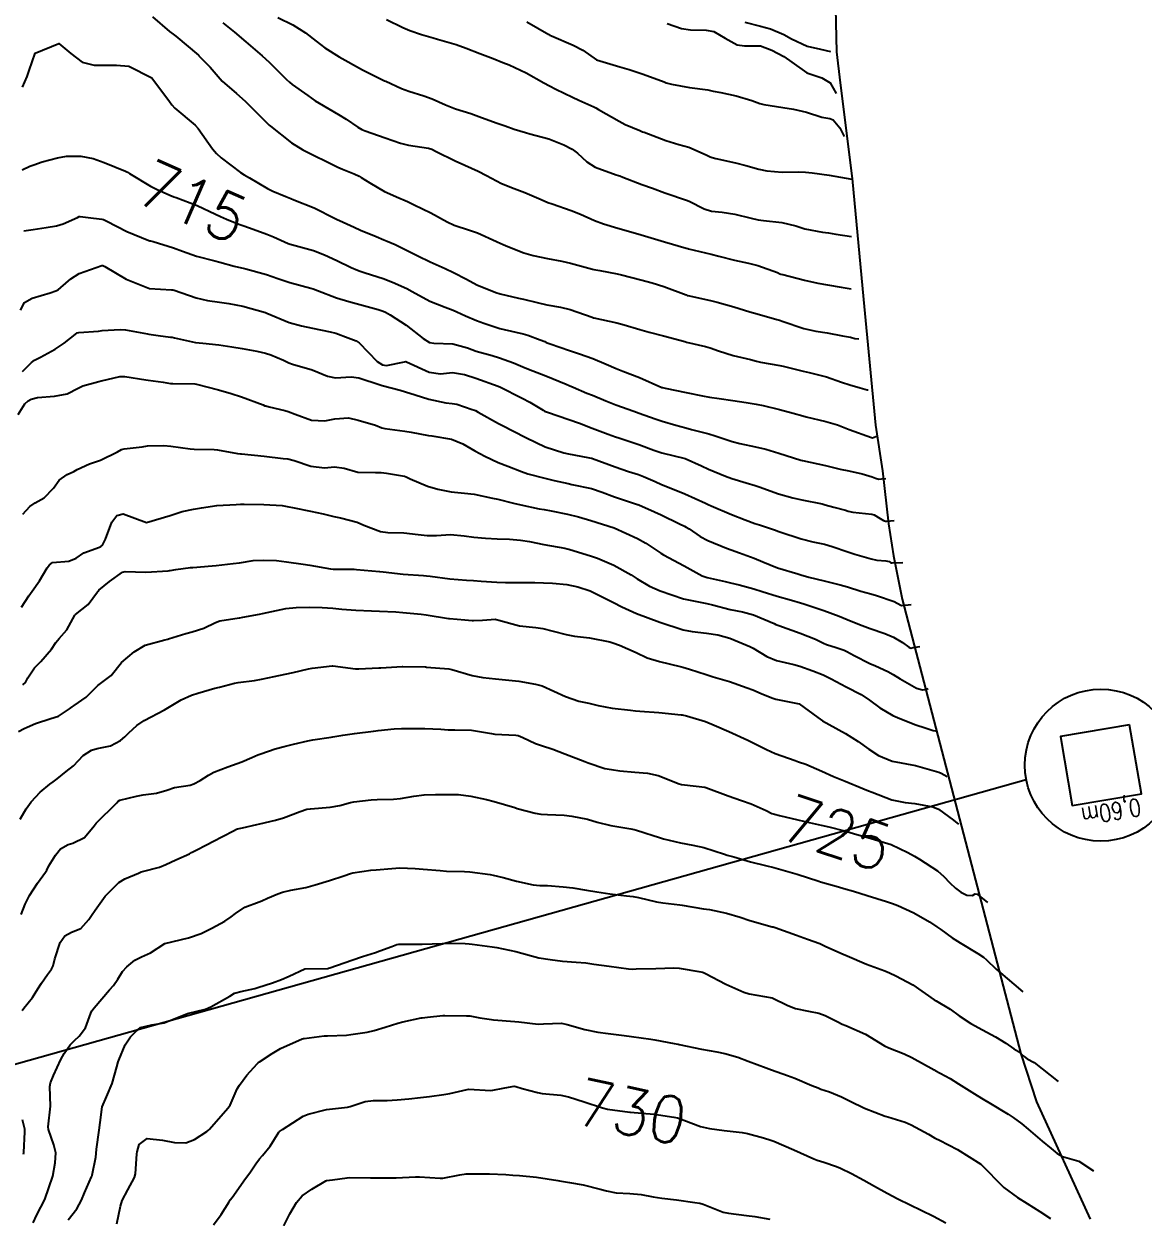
# Model space of a CAD drawing. Header units: metres. Extents: x 298520 to 308411, y 7433745 to 7450750.
# Drawn here: x 301912.4 to 302008.1, y 7442204.7 to 7442306.7 of the extents above; entities that cross this region are included whole.
import ezdxf
from ezdxf.enums import TextEntityAlignment as Align

# ---------------------------------------------------------------- set-up
doc = ezdxf.new("R2010")
doc.units = ezdxf.units.M
doc.header["$LTSCALE"] = 10
doc.linetypes.add('CONTINUO', pattern=[0])
doc.linetypes.add('DASHED', pattern=[0.75, 0.5, -0.25])
for name, color, linetype in [('Area', 45, 'Continuous'), ('Cotas', 45, 'Continuous'), ('Curvas de Nivel 1m', 11, 'Continuous'), ('Curvas de Nivel 5m', 15, 'Continuous'), ('TEXTO', 45, 'Continuous'), ('Vias Secundárias', 230, 'DASHED')]:
    doc.layers.add(name, color=color, linetype=linetype)
doc.styles.add('ROMANS', font='romans', dxfattribs={"height": 0.2})
doc.styles.add('Style-STANDARD', font='STANDARD.shx')

msp = doc.modelspace()

# ---------------------------------------------------------------- linework, layer by layer
at = {"layer": 'Area'}
msp.add_polyline3d([(301981.72, 7442310.55, 712.51), (301981.87, 7442304.34, 716.36), (301982.17, 7442301.71, 714.95), (301983.2, 7442293.53, 710.44), (301984.18, 7442283.17, 712.51), (301985.19, 7442272.44, 715.22), (301985.78, 7442268.53, 716.32), (301986.31, 7442263.98, 717.61), (301986.74, 7442261.26, 718.45), (301987.47, 7442257.55, 719.68), (301997.61, 7442218.68, 727.92), (301998.97, 7442214.57, 728.27), (302003.55, 7442204.55, 729.49)], dxfattribs=at)
at = {"layer": 'Curvas de Nivel 1m', "flags": 128}
for points, elevation in [([(301923.37, 7442307.33), (301924.81, 7442306.1), (301925.12, 7442305.86), (301925.35, 7442305.69), (301927.28, 7442304.07), (301927.33, 7442304.02), (301928.3, 7442303.04), (301929.14, 7442302.04), (301929.31, 7442301.85), (301930.54, 7442300.78), (301931.28, 7442300.14), (301931.41, 7442300.02), (301933.26, 7442298.17), (301933.35, 7442298.08), (301933.44, 7442298), (301935.24, 7442296.56), (301936.22, 7442295.96), (301937.23, 7442295.46), (301938.17, 7442295), (301939.22, 7442294.48), (301939.6, 7442294.31), (301940.61, 7442293.91), (301941.03, 7442293.72), (301941.21, 7442293.61), (301941.94, 7442293.15), (301943.19, 7442292.42), (301944.42, 7442291.86), (301944.98, 7442291.65), (301945.18, 7442291.56), (301945.74, 7442291.28), (301947.17, 7442290.57), (301948.55, 7442289.82), (301949.16, 7442289.54), (301950.48, 7442289.11), (301951.15, 7442288.87), (301952.78, 7442288.13), (301953.14, 7442287.97), (301953.29, 7442287.9), (301953.61, 7442287.75), (301955.13, 7442287.15), (301955.92, 7442286.93), (301957.13, 7442286.68), (301958.38, 7442286.44), (301959.12, 7442286.28), (301961, 7442285.78), (301961.11, 7442285.75), (301961.61, 7442285.66), (301963.11, 7442285.37), (301963.46, 7442285.29), (301965.11, 7442284.85), (301966.09, 7442284.6), (301967.1, 7442284.29), (301968.99, 7442283.57), (301969.09, 7442283.53), (301969.15, 7442283.52), (301971.09, 7442283.09), (301971.66, 7442282.95), (301973.08, 7442282.55), (301974.44, 7442282.13), (301975.07, 7442281.95), (301976.76, 7442281.47), (301976.99, 7442281.4), (301977.06, 7442281.38), (301977.2, 7442281.33), (301979.06, 7442280.7), (301980.1, 7442280.48), (301981.05, 7442280.32), (301982.37, 7442280.08), (301983.05, 7442279.94), (301983.43, 7442279.85), (301983.76, 7442279.81)], 713), ([(301934.08, 7442307.28), (301935.36, 7442306.65), (301936.44, 7442305.96), (301937.35, 7442305.25), (301938.1, 7442304.7), (301939.33, 7442303.92), (301941.32, 7442302.8), (301943.2, 7442301.88), (301943.3, 7442301.83), (301944.66, 7442301.22), (301945.29, 7442300.98), (301946.55, 7442300.58), (301947.29, 7442300.33), (301948.43, 7442299.82), (301949.28, 7442299.48), (301950.57, 7442299.08), (301951.27, 7442298.83), (301952.76, 7442298.27), (301953.27, 7442298.1), (301953.52, 7442298.01), (301954.28, 7442297.74), (301955.26, 7442297.44), (301955.63, 7442297.35), (301957.25, 7442296.9), (301958.55, 7442296.4), (301959.24, 7442296.03), (301959.7, 7442295.68), (301960.51, 7442294.95), (301961.22, 7442294.5), (301963.02, 7442293.84), (301963.21, 7442293.77), (301963.32, 7442293.74), (301963.57, 7442293.64), (301965.2, 7442293.02), (301966.13, 7442292.68), (301967.19, 7442292.3), (301969.12, 7442291.63), (301969.18, 7442291.61), (301969.26, 7442291.57), (301970.54, 7442290.92), (301971.17, 7442290.73), (301972.07, 7442290.63), (301973.17, 7442290.48), (301974.55, 7442290.12), (301975.17, 7442289.98), (301975.61, 7442289.93), (301977.17, 7442289.77), (301978.37, 7442289.46), (301979.16, 7442289.22), (301980.67, 7442288.94), (301981.16, 7442288.86), (301981.81, 7442288.76), (301983.15, 7442288.56)], 711), ([(301929.36, 7442306.83), (301930.37, 7442306.03), (301931.34, 7442305.2), (301932.75, 7442304.01), (301933.33, 7442303.47), (301934.81, 7442301.98), (301935.07, 7442301.75), (301935.3, 7442301.57), (301936.64, 7442300.61), (301937.28, 7442300.16), (301937.62, 7442299.95), (301939.27, 7442298.98), (301939.93, 7442298.58), (301940.92, 7442297.91), (301941.26, 7442297.71), (301941.56, 7442297.59), (301943.25, 7442297), (301944.57, 7442296.53), (301945.24, 7442296.36), (301946.96, 7442296.11), (301947.24, 7442296.02), (301947.62, 7442295.83), (301949.23, 7442295.03), (301950.08, 7442294.65), (301951.22, 7442294.15), (301951.93, 7442293.77), (301953.2, 7442293.1), (301954.29, 7442292.65), (301955.19, 7442292.31), (301956.61, 7442291.72), (301957.18, 7442291.48), (301957.53, 7442291.36), (301959.17, 7442290.79), (301959.97, 7442290.47), (301961.17, 7442289.94), (301961.92, 7442289.65), (301963.16, 7442289.27), (301963.66, 7442289.13), (301965.15, 7442288.7), (301966, 7442288.46), (301967.15, 7442288.11), (301968.99, 7442287.57), (301969.14, 7442287.53), (301969.19, 7442287.52), (301971.14, 7442287.05), (301971.79, 7442286.88), (301973.13, 7442286.55), (301974.34, 7442286.29), (301975.12, 7442286.08), (301976.81, 7442285.47), (301977.02, 7442285.38), (301977.11, 7442285.35), (301977.28, 7442285.3), (301979.11, 7442284.84), (301980.25, 7442284.58), (301981.1, 7442284.42), (301982.27, 7442284.24), (301983.1, 7442284.09)], 712), ([(301955.37, 7442306.91), (301957.25, 7442305.82), (301957.35, 7442305.77), (301957.47, 7442305.71), (301959.35, 7442304.91), (301960.16, 7442304.5), (301961.33, 7442303.66), (301963.32, 7442303.07), (301964.12, 7442302.83), (301965.32, 7442302.44), (301967.13, 7442301.77), (301967.3, 7442301.71), (301967.76, 7442301.59), (301969.3, 7442301.3), (301970.84, 7442301.09), (301971.3, 7442301), (301971.96, 7442300.87), (301973.29, 7442300.6), (301974.61, 7442300.19), (301975.29, 7442299.94), (301975.64, 7442299.85), (301977.28, 7442299.6), (301978.18, 7442299.46), (301979.28, 7442299.18), (301980.6, 7442298.76), (301981.28, 7442298.65), (301981.56, 7442298.54), (301982.15, 7442297.85), (301982.51, 7442297.12)], 709), ([(301967.37, 7442306.77), (301968.61, 7442306.33), (301969.36, 7442306.22), (301970.72, 7442306.2), (301971.36, 7442306.08), (301972.35, 7442305.53), (301973.35, 7442304.94), (301974, 7442304.86), (301975.35, 7442304.85), (301976.33, 7442304.48), (301977.34, 7442303.94), (301978.04, 7442303.46), (301979.32, 7442302.56), (301980.6, 7442302.14), (301981.31, 7442301.71), (301981.82, 7442300.8)], 708), ([(301974.01, 7442306.88), (301975.37, 7442306.55), (301976.2, 7442306.32), (301977.36, 7442305.84), (301978, 7442305.46), (301979.35, 7442304.82), (301980.48, 7442304.57), (301981.34, 7442304.37)], 707), ([(301912.23, 7442301.32), (301912.64, 7442302.25), (301912.82, 7442302.74), (301913.33, 7442304.24), (301915.34, 7442305.07), (301916.37, 7442304.2), (301917.33, 7442303.46), (301918.37, 7442303.22), (301919.32, 7442303.2), (301920.27, 7442303.21), (301921.32, 7442303.11), (301923.31, 7442302.12), (301924.8, 7442300.1), (301925.01, 7442299.82), (301925.28, 7442299.53), (301927.01, 7442298.07), (301927.26, 7442297.79), (301928.48, 7442296.05), (301928.83, 7442295.65), (301929.23, 7442295.29), (301930.88, 7442294.02), (301931.21, 7442293.82), (301931.66, 7442293.57), (301933.2, 7442292.67), (301933.66, 7442292.45), (301934.77, 7442291.98), (301935.19, 7442291.81), (301935.45, 7442291.7), (301937.18, 7442291), (301938.99, 7442290.11), (301939.16, 7442290.01), (301939.34, 7442289.93), (301940.6, 7442289.35), (301941.16, 7442289.11), (301942.48, 7442288.56), (301943.15, 7442288.28), (301943.43, 7442288.16), (301944.1, 7442287.87), (301945.14, 7442287.37), (301946.06, 7442286.91), (301947.12, 7442286.4), (301948.39, 7442285.82), (301949.11, 7442285.48), (301950.22, 7442284.9), (301951.1, 7442284.44), (301952.71, 7442283.76), (301953.09, 7442283.65), (301954.66, 7442283.3), (301955.09, 7442283.2), (301956.27, 7442282.91), (301957.08, 7442282.72), (301958.26, 7442282.51), (301959.07, 7442282.32), (301960.96, 7442281.66), (301961.03, 7442281.63), (301961.06, 7442281.62), (301961.11, 7442281.61), (301963.06, 7442281.17), (301963.69, 7442281), (301965.05, 7442280.6), (301965.84, 7442280.39), (301967.05, 7442280.08), (301968.89, 7442279.57), (301969.04, 7442279.53), (301970.64, 7442279.15), (301971.04, 7442279.04), (301971.77, 7442278.79), (301973.03, 7442278.39), (301974.5, 7442278.03), (301975.03, 7442277.9), (301975.35, 7442277.82), (301977.02, 7442277.52), (301977.29, 7442277.47), (301979.02, 7442277.04), (301979.53, 7442276.93), (301981.01, 7442276.56), (301982.3, 7442276.12), (301983, 7442275.87), (301983.88, 7442275.62), (301984.29, 7442275.5), (301984.48, 7442275.45), (301984.58, 7442275.44)], 714), ([(301912.35, 7442289.05), (301913.15, 7442289.17), (301914.27, 7442289.34), (301915.16, 7442289.48), (301915.73, 7442289.63), (301916.94, 7442290.19), (301917.1, 7442290.26), (301917.16, 7442290.26), (301917.85, 7442290.18), (301919.03, 7442290.04), (301919.16, 7442290.01), (301919.44, 7442289.88), (301921.15, 7442288.99), (301923.04, 7442288.23), (301923.14, 7442288.19), (301923.2, 7442288.18), (301923.42, 7442288.12), (301925.14, 7442287.59), (301925.91, 7442287.31), (301927.13, 7442286.89), (301928.68, 7442286.49), (301929.12, 7442286.37), (301930.33, 7442286.03), (301930.96, 7442285.87), (301931.11, 7442285.84), (301931.34, 7442285.79), (301933.11, 7442285.3), (301934.08, 7442284.96), (301935.1, 7442284.62), (301936.9, 7442284.15), (301937.09, 7442284.09), (301937.47, 7442283.95), (301939.09, 7442283.33), (301940.16, 7442282.99), (301941.08, 7442282.75), (301942.65, 7442282.31), (301943.08, 7442282.18), (301943.29, 7442282.09), (301943.69, 7442281.87), (301945.06, 7442280.99), (301946.51, 7442279.84), (301947.04, 7442279.5), (301947.42, 7442279.45), (301949.04, 7442279.39), (301950.29, 7442279.04), (301951.03, 7442278.76), (301952.41, 7442278.38), (301953.03, 7442278.2), (301954.22, 7442277.75), (301955.02, 7442277.43), (301955.51, 7442277.23), (301957.01, 7442276.66), (301958.75, 7442275.94), (301959, 7442275.83), (301959.34, 7442275.68), (301960.5, 7442275.18), (301960.99, 7442274.99), (301962.12, 7442274.51), (301962.98, 7442274.16), (301964.53, 7442273.62), (301964.97, 7442273.47), (301966.34, 7442272.98), (301966.96, 7442272.77), (301968.12, 7442272.42), (301968.96, 7442272.2), (301969.47, 7442272.07), (301970.95, 7442271.69), (301971.47, 7442271.53), (301972.94, 7442271.04), (301973.59, 7442270.85), (301974.93, 7442270.58), (301975.81, 7442270.37), (301976.93, 7442270.05), (301978.82, 7442269.45), (301978.92, 7442269.42), (301978.96, 7442269.41), (301980.92, 7442268.97), (301982.18, 7442268.68), (301982.91, 7442268.52), (301984.04, 7442268.26), (301984.91, 7442268.01), (301985.2, 7442267.9), (301985.49, 7442267.82), (301985.7, 7442267.83), (301986.08, 7442267.88)], 716), ([(301912.08, 7442282.25), (301912.41, 7442282.92), (301913.08, 7442283.3), (301914.6, 7442283.73), (301915.09, 7442283.91), (301915.29, 7442284.01), (301915.52, 7442284.21), (301916.36, 7442284.94), (301917.1, 7442285.39), (301919.02, 7442286.07), (301919.11, 7442286.07), (301919.28, 7442285.99), (301921.1, 7442284.9), (301923.09, 7442284.12), (301924.99, 7442283.99), (301925.09, 7442283.99), (301925.22, 7442283.96), (301927.09, 7442283.31), (301928.07, 7442283.08), (301929.08, 7442282.94), (301929.88, 7442282.84), (301931.08, 7442282.61), (301933.02, 7442282.05), (301933.07, 7442282.03), (301933.1, 7442282.02), (301933.15, 7442282), (301935.06, 7442281.22), (301936.11, 7442280.91), (301937.05, 7442280.71), (301938.56, 7442280.42), (301939.05, 7442280.3), (301940.08, 7442279.91), (301940.78, 7442279.64), (301941.04, 7442279.46), (301942.58, 7442277.88), (301943.02, 7442277.6), (301943.36, 7442277.53), (301944.92, 7442277.85), (301945.02, 7442277.87), (301945.07, 7442277.85), (301947.01, 7442276.96), (301947.99, 7442276.83), (301949.01, 7442276.92), (301950.04, 7442276.76), (301951, 7442276.44), (301952.92, 7442275.76), (301952.99, 7442275.73), (301953.05, 7442275.7), (301954.98, 7442274.73), (301955.64, 7442274.39), (301956.76, 7442273.71), (301956.89, 7442273.63), (301956.97, 7442273.6), (301957.14, 7442273.54), (301958.97, 7442272.91), (301959.87, 7442272.59), (301960.96, 7442272.17), (301962.33, 7442271.65), (301962.95, 7442271.43), (301963.25, 7442271.34), (301964.94, 7442270.77), (301966.24, 7442270.3), (301966.93, 7442270.07), (301968.92, 7442269.57), (301970.31, 7442268.94), (301970.91, 7442268.68), (301972.37, 7442268.07), (301972.91, 7442267.88), (301974.14, 7442267.51), (301974.9, 7442267.27), (301975.24, 7442267.15), (301976.89, 7442266.57), (301978.13, 7442266.21), (301978.88, 7442266.04), (301980.62, 7442265.69), (301980.88, 7442265.63), (301981.64, 7442265.42), (301982.62, 7442265.15), (301982.87, 7442265.08), (301983.26, 7442265), (301984.87, 7442264.83), (301985.07, 7442264.77), (301985.6, 7442264.45), (301985.88, 7442264.28), (301986.05, 7442264.23), (301986.17, 7442264.23), (301986.8, 7442264.29)], 717), ([(301912.23, 7442277.02), (301913.02, 7442277.8), (301913.26, 7442278), (301913.77, 7442278.23), (301915.03, 7442278.93), (301915.79, 7442279.45), (301916.74, 7442280.19), (301916.92, 7442280.32), (301917.05, 7442280.35), (301918.73, 7442280.48), (301919.05, 7442280.51), (301920.6, 7442280.6), (301921.05, 7442280.57), (301922.92, 7442280.25), (301923.04, 7442280.22), (301923.85, 7442280.11), (301924.9, 7442279.96), (301925.04, 7442279.94), (301925.23, 7442279.9), (301927.04, 7442279.51), (301927.67, 7442279.43), (301929.04, 7442279.31), (301930.14, 7442279.14), (301931.03, 7442278.98), (301932.29, 7442278.75), (301933.03, 7442278.59), (301933.47, 7442278.44), (301934.56, 7442277.98), (301935.02, 7442277.77), (301935.34, 7442277.64), (301937.01, 7442277.15), (301938.32, 7442276.62), (301939, 7442276.47), (301940.35, 7442276.56), (301941, 7442276.48), (301942.83, 7442275.88), (301942.99, 7442275.83), (301944.54, 7442275.41), (301944.99, 7442275.28), (301945.82, 7442275.01), (301946.98, 7442274.64), (301948.45, 7442274.34), (301948.98, 7442274.29), (301949.39, 7442274.22), (301950.71, 7442273.78), (301950.9, 7442273.71), (301950.97, 7442273.68), (301951.2, 7442273.55), (301952.96, 7442272.58), (301954.58, 7442271.74), (301954.95, 7442271.55), (301955.34, 7442271.34), (301956.94, 7442270.58), (301958.55, 7442270.07), (301958.93, 7442269.99), (301960.6, 7442269.66), (301960.88, 7442269.62), (301960.92, 7442269.61), (301961, 7442269.58), (301962.92, 7442268.86), (301964.06, 7442268.48), (301964.91, 7442268.21), (301965.34, 7442268.04), (301966.36, 7442267.6), (301966.9, 7442267.37), (301967.26, 7442267.22), (301968.89, 7442266.57), (301970.66, 7442265.76), (301970.87, 7442265.66), (301971.15, 7442265.54), (301972.87, 7442264.8), (301974.04, 7442264.33), (301974.86, 7442264.03), (301975.26, 7442263.9), (301976.56, 7442263.47), (301976.78, 7442263.4), (301976.85, 7442263.37), (301977, 7442263.32), (301978.85, 7442262.71), (301979.82, 7442262.46), (301980.84, 7442262.26), (301981.49, 7442262.07), (301982.83, 7442261.6), (301983.44, 7442261.39), (301984.83, 7442260.99), (301985.3, 7442260.89), (301986.09, 7442260.82), (301986.35, 7442260.77), (301986.48, 7442260.7), (301986.56, 7442260.66), (301986.6, 7442260.64), (301986.63, 7442260.65), (301987.53, 7442260.69)], 718), ([(301911.86, 7442273.35), (301912.44, 7442274.25), (301912.71, 7442274.51), (301912.98, 7442274.64), (301913.53, 7442274.79), (301914.98, 7442274.9), (301916.07, 7442275.11), (301916.99, 7442275.58), (301917.39, 7442275.78), (301918.77, 7442276.17), (301918.96, 7442276.21), (301918.99, 7442276.22), (301920.57, 7442276.58), (301921, 7442276.59), (301922.8, 7442276.31), (301923, 7442276.28), (301924.28, 7442276.1), (301924.91, 7442276), (301924.99, 7442276), (301925.09, 7442275.99), (301926.99, 7442275.95), (301927.13, 7442275.93), (301928.99, 7442275.46), (301930.09, 7442275.14), (301930.98, 7442274.86), (301932.82, 7442274.16), (301932.97, 7442274.09), (301933.04, 7442274.07), (301933.35, 7442273.99), (301934.68, 7442273.68), (301934.97, 7442273.6), (301935.57, 7442273.36), (301936.96, 7442272.86), (301938.09, 7442272.81), (301938.96, 7442272.97), (301940.11, 7442273.05), (301940.96, 7442272.87), (301942.42, 7442272.43), (301942.96, 7442272.21), (301943.22, 7442272.14), (301944.95, 7442271.93), (301945.49, 7442271.84), (301946.95, 7442271.55), (301947.25, 7442271.52), (301948.94, 7442271.24), (301949.91, 7442270.82), (301950.93, 7442270.23), (301951.77, 7442269.77), (301952.92, 7442269.25), (301953.74, 7442268.93), (301954.91, 7442268.47), (301955.45, 7442268.27), (301956.9, 7442267.89), (301957.7, 7442267.7), (301958.9, 7442267.43), (301959.23, 7442267.36), (301960.89, 7442267.01), (301961.83, 7442266.71), (301962.88, 7442266.31), (301964.83, 7442265.66), (301964.87, 7442265.65), (301964.95, 7442265.62), (301966.29, 7442265.02), (301966.86, 7442264.75), (301968.43, 7442264), (301968.86, 7442263.8), (301969, 7442263.72), (301969.25, 7442263.56), (301970.21, 7442262.92), (301970.84, 7442262.56), (301972.45, 7442261.92), (301972.84, 7442261.77), (301973.56, 7442261.51), (301974.83, 7442261.05), (301975.57, 7442260.74), (301976.81, 7442260.24), (301978.54, 7442259.72), (301978.81, 7442259.64), (301979.49, 7442259.44), (301980.8, 7442259.11), (301982.18, 7442258.79), (301982.8, 7442258.61), (301983.93, 7442258.25), (301984.79, 7442258), (301985.28, 7442257.87), (301986.78, 7442257.35), (301987.35, 7442257.04), (301987.44, 7442257.02), (301988.25, 7442257.1)], 719), ([(301912.14, 7442256.87), (301912.78, 7442257.84), (301913.08, 7442258.24), (301913.68, 7442259.12), (301914.36, 7442260.22), (301914.54, 7442260.48), (301914.81, 7442260.69), (301916.2, 7442260.81), (301916.82, 7442261.06), (301917.49, 7442261.51), (301918.83, 7442262), (301918.95, 7442262.05), (301919.09, 7442262.17), (301919.34, 7442262.67), (301919.87, 7442264.15), (301920.31, 7442264.7), (301920.86, 7442264.86), (301922.85, 7442264.12), (301924.86, 7442264.71), (301925.89, 7442265.05), (301926.86, 7442265.26), (301927.56, 7442265.37), (301928.87, 7442265.55), (301930.5, 7442265.66), (301930.87, 7442265.68), (301931.2, 7442265.68), (301932.87, 7442265.64), (301934.45, 7442265.56), (301934.87, 7442265.49), (301935.46, 7442265.37), (301936.86, 7442265.07), (301937.96, 7442264.84), (301938.86, 7442264.63), (301939.43, 7442264.5), (301940.86, 7442264.13), (301941.44, 7442263.89), (301942.85, 7442263.34), (301943.48, 7442263.24), (301944.85, 7442263.22), (301946.08, 7442263.08), (301946.84, 7442263), (301947.66, 7442263.01), (301948.85, 7442263.08), (301950.02, 7442262.97), (301950.84, 7442262.85), (301951.85, 7442262.76), (301952.84, 7442262.71), (301953.9, 7442262.69), (301954.84, 7442262.6), (301955.59, 7442262.48), (301956.84, 7442262.24), (301958.63, 7442261.9), (301958.83, 7442261.85), (301958.96, 7442261.82), (301959.41, 7442261.68), (301960.83, 7442261.27), (301961.41, 7442261.06), (301962.81, 7442260.45), (301964.3, 7442259.63), (301964.8, 7442259.3), (301965.86, 7442258.67), (301966.79, 7442258.26), (301968.78, 7442257.57), (301970.78, 7442257.18), (301971.25, 7442257.07), (301972.77, 7442256.68), (301973.81, 7442256.47), (301974.76, 7442256.22), (301976.53, 7442255.47), (301976.68, 7442255.39), (301976.75, 7442255.36), (301976.93, 7442255.29), (301978.75, 7442254.66), (301980.06, 7442254.12), (301980.74, 7442253.8), (301981, 7442253.69), (301981.83, 7442253.41), (301982.5, 7442253.18), (301982.73, 7442253.08), (301983.38, 7442252.74), (301984.72, 7442252.06), (301985.19, 7442251.85), (301986.24, 7442251.36), (301986.71, 7442251.1), (301987.3, 7442250.75), (301988.69, 7442249.93), (301989.2, 7442249.8), (301989.4, 7442249.84), (301989.7, 7442249.91)], 721), ([(301912.27, 7442250.24), (301912.49, 7442250.44), (301912.69, 7442250.82), (301913.27, 7442251.67), (301913.8, 7442252.22), (301914.72, 7442253.28), (301915.08, 7442253.86), (301915.38, 7442254.2), (301916.02, 7442254.92), (301916.72, 7442256.19), (301916.74, 7442256.22), (301916.76, 7442256.23), (301917.85, 7442257.1), (301918.65, 7442258.17), (301918.71, 7442258.25), (301918.78, 7442258.32), (301919.69, 7442259.05), (301920.8, 7442259.87), (301921.02, 7442259.92), (301922.8, 7442259.87), (301924.69, 7442259.98), (301924.8, 7442260), (301924.88, 7442260.01), (301925.35, 7442260.08), (301926.62, 7442260.26), (301926.81, 7442260.27), (301928.47, 7442260.39), (301928.81, 7442260.42), (301930.25, 7442260.59), (301930.81, 7442260.67), (301931.98, 7442260.85), (301932.82, 7442260.89), (301933.95, 7442260.85), (301934.81, 7442260.75), (301936.23, 7442260.54), (301936.81, 7442260.45), (301938.59, 7442260.15), (301938.81, 7442260.13), (301940.6, 7442260.11), (301940.81, 7442260.09), (301942.77, 7442259.91), (301942.8, 7442259.91), (301943.09, 7442259.88), (301944.8, 7442259.7), (301946.54, 7442259.57), (301946.8, 7442259.56), (301947.1, 7442259.53), (301948.8, 7442259.3), (301950.2, 7442259.19), (301950.8, 7442259.16), (301951.47, 7442259.1), (301952.8, 7442259.01), (301953.56, 7442258.98), (301954.8, 7442258.98), (301956.05, 7442258.97), (301956.8, 7442258.95), (301957.58, 7442258.91), (301958.79, 7442258.81), (301959.74, 7442258.62), (301960.79, 7442258.26), (301962.05, 7442257.65), (301962.78, 7442257.27), (301963.49, 7442256.91), (301964.76, 7442256.34), (301966.75, 7442255.59), (301968.75, 7442254.94), (301969.51, 7442254.8), (301970.74, 7442254.65), (301971.7, 7442254.5), (301972.74, 7442254.21), (301974.45, 7442253.5), (301974.73, 7442253.35), (301975.9, 7442252.66), (301976.72, 7442252.31), (301978.21, 7442251.96), (301978.72, 7442251.83), (301979.82, 7442251.44), (301980.71, 7442251.07), (301981.39, 7442250.73), (301982.69, 7442250.06), (301983.97, 7442249.39), (301984.68, 7442248.93), (301985.57, 7442248.26), (301986.67, 7442247.62), (301987.27, 7442247.34), (301988.65, 7442246.8), (301989.43, 7442246.55), (301990.14, 7442246.33), (301990.32, 7442246.29), (301990.36, 7442246.3), (301990.43, 7442246.32)], 722), ([(301911.89, 7442246.25), (301912.39, 7442246.5), (301912.65, 7442246.62), (301913.34, 7442246.92), (301914.65, 7442247.34), (301915.31, 7442247.55), (301916.27, 7442248.19), (301916.5, 7442248.36), (301916.67, 7442248.46), (301917.68, 7442249.17), (301918.68, 7442250.17), (301919.83, 7442251.02), (301920.71, 7442252.14), (301921.79, 7442253.06), (301922.73, 7442253.62), (301924.41, 7442254.09), (301924.68, 7442254.14), (301924.73, 7442254.16), (301926.21, 7442254.61), (301926.74, 7442254.75), (301927.74, 7442255.07), (301928.76, 7442255.57), (301929.11, 7442255.69), (301930.76, 7442255.96), (301930.82, 7442255.97), (301931.09, 7442256.02), (301932.5, 7442256.27), (301932.77, 7442256.32), (301933.17, 7442256.4), (301934.77, 7442256.75), (301935.65, 7442256.84), (301936.77, 7442256.88), (301937.87, 7442256.84), (301938.77, 7442256.77), (301939.55, 7442256.7), (301940.76, 7442256.61), (301942.09, 7442256.56), (301942.76, 7442256.54), (301944.16, 7442256.46), (301944.76, 7442256.41), (301946.33, 7442256.27), (301946.76, 7442256.22), (301948.66, 7442255.9), (301948.75, 7442255.89), (301950.07, 7442255.79), (301950.71, 7442255.74), (301950.75, 7442255.73), (301950.8, 7442255.73), (301951.58, 7442255.77), (301952.68, 7442255.83), (301952.75, 7442255.82), (301952.97, 7442255.76), (301954.75, 7442255.26), (301956.15, 7442255.12), (301956.75, 7442255.05), (301957.62, 7442254.82), (301958.74, 7442254.53), (301959.46, 7442254.4), (301960.74, 7442254.24), (301962.47, 7442253.9), (301962.73, 7442253.83), (301963.29, 7442253.63), (301964.73, 7442252.99), (301965.66, 7442252.54), (301966.72, 7442252.21), (301968.5, 7442251.79), (301968.71, 7442251.73), (301969.29, 7442251.56), (301970.71, 7442251.11), (301971.32, 7442250.92), (301972.7, 7442250.51), (301974.22, 7442249.98), (301974.69, 7442249.8), (301975.42, 7442249.49), (301976.32, 7442249.11), (301976.68, 7442248.99), (301977.24, 7442248.9), (301978.67, 7442248.6), (301980.25, 7442247.43), (301980.66, 7442247.14), (301981.23, 7442246.84), (301982.64, 7442246.07), (301983.71, 7442245.39), (301984.63, 7442244.73), (301985.45, 7442244.2), (301986.62, 7442243.7), (301988.61, 7442243.33), (301990.61, 7442242.77), (301990.81, 7442242.68), (301991.32, 7442242.39)], 723), ([(301912.05, 7442238.74), (301912.56, 7442239.63), (301912.97, 7442240.23), (301913.75, 7442241.05), (301914.59, 7442241.73), (301914.87, 7442241.93), (301915.21, 7442242.2), (301915.97, 7442242.82), (301916.6, 7442243.31), (301917.03, 7442243.76), (301917.43, 7442244.18), (301918.14, 7442244.65), (301918.62, 7442244.78), (301919.77, 7442245.01), (301920.63, 7442245.48), (301920.99, 7442245.78), (301921.32, 7442246.13), (301922.01, 7442246.76), (301922.65, 7442247.17), (301924.37, 7442248.09), (301924.66, 7442248.26), (301925.81, 7442248.94), (301926.68, 7442249.34), (301927.23, 7442249.51), (301928.68, 7442249.93), (301929.1, 7442250.04), (301930.36, 7442250.36), (301930.69, 7442250.42), (301932.09, 7442250.61), (301932.69, 7442250.7), (301933.75, 7442250.94), (301934.7, 7442251.15), (301935.38, 7442251.29), (301936.71, 7442251.59), (301937.01, 7442251.65), (301938.71, 7442251.85), (301938.78, 7442251.86), (301940.71, 7442251.61), (301941, 7442251.6), (301942.71, 7442251.68), (301942.9, 7442251.69), (301944.71, 7442251.8), (301944.77, 7442251.8), (301946.71, 7442251.76), (301946.79, 7442251.75), (301948.71, 7442251.61), (301948.96, 7442251.55), (301950.7, 7442251.04), (301951.6, 7442250.87), (301952.7, 7442250.75), (301953.82, 7442250.63), (301954.69, 7442250.54), (301956.11, 7442250.3), (301956.69, 7442250.13), (301957.69, 7442249.7), (301958.68, 7442249.23), (301959.83, 7442248.82), (301960.67, 7442248.65), (301961.48, 7442248.47), (301962.67, 7442248.23), (301964.24, 7442248.05), (301964.67, 7442248.02), (301965.04, 7442247.99), (301966.67, 7442247.85), (301968.56, 7442247.67), (301968.66, 7442247.65), (301969.03, 7442247.57), (301970.66, 7442247.09), (301971.4, 7442246.79), (301972.64, 7442246.23), (301974.28, 7442245.5), (301974.63, 7442245.34), (301975.86, 7442244.71), (301976.62, 7442244.36), (301978.32, 7442243.75), (301978.61, 7442243.66), (301979.23, 7442243.44), (301980.61, 7442242.85), (301981.59, 7442242.4), (301982.6, 7442242), (301984.1, 7442241.38), (301984.59, 7442241.18), (301984.92, 7442241.04), (301986.58, 7442240.41), (301987.74, 7442240.18), (301988.57, 7442240.08), (301990.09, 7442239.79), (301990.57, 7442239.61), (301991.87, 7442238.67), (301992.18, 7442238.41), (301992.29, 7442238.33)], 724), ([(301912.22, 7442222.38), (301912.36, 7442222.59), (301913.09, 7442223.51), (301913.56, 7442224.23), (301913.87, 7442224.73), (301914.39, 7442225.47), (301914.71, 7442225.91), (301914.86, 7442226.21), (301915.01, 7442226.81), (301915.46, 7442228.2), (301915.87, 7442228.76), (301916.44, 7442229.07), (301917.22, 7442229.4), (301917.9, 7442230.18), (301918.13, 7442230.5), (301918.46, 7442230.96), (301919.3, 7442232.16), (301920.48, 7442233.34), (301920.98, 7442233.64), (301922.16, 7442234.12), (301922.39, 7442234.23), (301922.5, 7442234.28), (301923.96, 7442234.65), (301924.5, 7442234.86), (301925.34, 7442235.26), (301926.52, 7442235.79), (301926.7, 7442235.88), (301927.04, 7442236.06), (301928.02, 7442236.57), (301928.53, 7442236.84), (301930.28, 7442237.76), (301930.54, 7442237.9), (301930.63, 7442237.93), (301931.05, 7442238.01), (301932.27, 7442238.28), (301932.55, 7442238.34), (301933.87, 7442238.67), (301934.55, 7442238.87), (301936, 7442239.4), (301936.56, 7442239.59), (301936.87, 7442239.64), (301938.56, 7442239.78), (301939.37, 7442239.92), (301940.3, 7442240.17), (301940.57, 7442240.23), (301942.06, 7442240.4), (301942.57, 7442240.43), (301943.98, 7442240.46), (301944.57, 7442240.51), (301945.7, 7442240.71), (301946.58, 7442240.82), (301947.55, 7442240.84), (301948.58, 7442240.86), (301949.52, 7442240.85), (301950.58, 7442240.72), (301951.91, 7442240.43), (301952.57, 7442240.25), (301954.34, 7442239.74), (301954.56, 7442239.67), (301956.1, 7442239.25), (301956.56, 7442239.17), (301957.14, 7442239.13), (301958.56, 7442239.08), (301959.23, 7442239.01), (301960.55, 7442238.74), (301961.39, 7442238.5), (301962.55, 7442238.21), (301964.26, 7442237.91), (301964.55, 7442237.86), (301964.74, 7442237.81), (301965.39, 7442237.61), (301966.25, 7442237.31), (301966.54, 7442237.22), (301967.05, 7442237.07), (301968.53, 7442236.72), (301969.57, 7442236.52), (301970.52, 7442236.31), (301972.29, 7442235.75), (301972.52, 7442235.67), (301973.07, 7442235.51), (301974.51, 7442235.11), (301975.8, 7442234.77), (301976.5, 7442234.6), (301977.69, 7442234.27), (301978.5, 7442234.03), (301980.34, 7442233.43), (301980.49, 7442233.39), (301982.04, 7442232.96), (301982.49, 7442232.83), (301983.3, 7442232.58), (301984.48, 7442232.21), (301986.13, 7442231.71), (301986.48, 7442231.6), (301986.65, 7442231.53), (301987.11, 7442231.35), (301988.46, 7442230.74), (301989.8, 7442229.97), (301990.45, 7442229.54), (301990.77, 7442229.31), (301991.74, 7442228.6), (301992.43, 7442228.16), (301993.94, 7442227.26), (301994.42, 7442226.95), (301994.68, 7442226.73), (301995.51, 7442225.93), (301995.68, 7442225.78), (301997.8, 7442223.97)], 726), ([(301913.15, 7442204.23), (301913.46, 7442204.91), (301914.16, 7442206.22), (301914.82, 7442208.21), (301915.04, 7442209.36), (301915.08, 7442210.21), (301914.92, 7442210.91), (301914.45, 7442212.22), (301914.44, 7442212.43), (301914.63, 7442214.21), (301914.59, 7442215.9), (301914.64, 7442216.21), (301914.9, 7442216.82), (301915.52, 7442218.2), (301915.8, 7442218.7), (301916.32, 7442219.45), (301916.68, 7442219.83), (301917.1, 7442220.18), (301917.62, 7442220.9), (301918.09, 7442222.17), (301918.18, 7442222.35), (301918.36, 7442222.6), (301919.68, 7442224.15), (301920.01, 7442224.51), (301920.39, 7442225.06), (301920.8, 7442225.73), (301921.16, 7442226.13), (301921.85, 7442226.68), (301922.41, 7442226.98), (301923.2, 7442227.33), (301924.42, 7442228.1), (301926.43, 7442228.61), (301927.51, 7442228.98), (301928.44, 7442229.42), (301929.55, 7442230.03), (301930.09, 7442230.39), (301930.45, 7442230.69), (301931.25, 7442231.22), (301932.47, 7442231.68), (301932.7, 7442231.77), (301933.2, 7442231.99), (301934.09, 7442232.37), (301934.48, 7442232.5), (301935.18, 7442232.67), (301936.48, 7442232.91), (301937.28, 7442233.14), (301938.49, 7442233.51), (301939.72, 7442233.91), (301940.3, 7442234.1), (301940.5, 7442234.15), (301942.02, 7442234.37), (301942.5, 7442234.42), (301943.83, 7442234.53), (301944.5, 7442234.58), (301945.81, 7442234.53), (301946.5, 7442234.48), (301947.97, 7442234.35), (301948.5, 7442234.31), (301950.04, 7442234.26), (301950.5, 7442234.23), (301952.25, 7442234.01), (301952.5, 7442233.96), (301953.34, 7442233.75), (301954.49, 7442233.44), (301955.91, 7442233.14), (301956.49, 7442233.08), (301957.13, 7442233.06), (301958.49, 7442232.97), (301959.3, 7442232.87), (301960.48, 7442232.68), (301961.36, 7442232.53), (301962.48, 7442232.36), (301963.91, 7442232.2), (301964.48, 7442232.13), (301964.92, 7442232.05), (301966.47, 7442231.68), (301967.01, 7442231.58), (301968.47, 7442231.41), (301968.65, 7442231.39), (301970.47, 7442231.09), (301970.99, 7442231.02), (301972.46, 7442230.71), (301973.61, 7442230.36), (301974.45, 7442230.08), (301976.37, 7442229.55), (301976.44, 7442229.53), (301976.62, 7442229.47), (301978.44, 7442228.82), (301979.38, 7442228.49), (301980.43, 7442228.1), (301980.9, 7442227.89), (301981.98, 7442227.41), (301982.42, 7442227.21), (301982.77, 7442227.05), (301984.41, 7442226.35), (301985.99, 7442225.77), (301986.4, 7442225.61), (301986.92, 7442225.35), (301987.9, 7442224.85), (301988.39, 7442224.58), (301990.22, 7442223.31), (301990.37, 7442223.22), (301991.58, 7442222.51), (301992.36, 7442221.94), (301993.35, 7442221.27), (301994.34, 7442220.72), (301995.45, 7442220.13), (301996.33, 7442219.59), (301997.03, 7442219.11), (301997.41, 7442218.87), (301997.91, 7442218.46), (301998.17, 7442218.26), (301998.76, 7442217.95), (302000.82, 7442216.32)], 727), ([(301916.14, 7442204.49), (301916.89, 7442205.44), (301917.28, 7442206.18), (301917.55, 7442206.8), (301918.15, 7442208.17), (301918.16, 7442208.2), (301918.19, 7442208.31), (301918.51, 7442209.86), (301918.54, 7442210.17), (301918.57, 7442210.52), (301918.8, 7442212.16), (301918.88, 7442212.8), (301919.05, 7442214.16), (301919.42, 7442215), (301919.91, 7442216.15), (301920.3, 7442217.57), (301920.43, 7442218.01), (301920.48, 7442218.14), (301921.01, 7442219.44), (301921.48, 7442220.13), (301921.89, 7442220.57), (301922.34, 7442220.94), (301923.29, 7442221.16), (301924.35, 7442221.33), (301926.22, 7442222.07), (301926.35, 7442222.12), (301927.9, 7442222.51), (301928.36, 7442222.69), (301929.96, 7442223.62), (301930.37, 7442223.86), (301930.48, 7442223.91), (301930.9, 7442224.01), (301932.1, 7442224.28), (301932.38, 7442224.35), (301933.63, 7442224.74), (301934.39, 7442225.04), (301935.04, 7442225.33), (301936.4, 7442225.95), (301938.34, 7442225.99), (301938.4, 7442226), (301938.52, 7442226.04), (301940.41, 7442226.68), (301941.31, 7442226.99), (301942.42, 7442227.35), (301942.81, 7442227.48), (301943.82, 7442227.87), (301944.26, 7442228.03), (301944.42, 7442228.05), (301944.62, 7442228.05), (301946.43, 7442228.07), (301948.12, 7442228.12), (301948.43, 7442228.13), (301950.11, 7442228.11), (301950.43, 7442228.09), (301950.7, 7442228.06), (301952.42, 7442227.82), (301952.8, 7442227.76), (301954.42, 7442227.42), (301955.76, 7442227.06), (301956.41, 7442226.9), (301957.38, 7442226.74), (301958.41, 7442226.6), (301959.58, 7442226.51), (301960.41, 7442226.45), (301961.1, 7442226.35), (301962.41, 7442226.17), (301964.07, 7442225.96), (301964.41, 7442225.93), (301964.73, 7442225.94), (301966.41, 7442225.99), (301967.95, 7442226.03), (301968.41, 7442226), (301970.26, 7442225.69), (301970.4, 7442225.66), (301970.48, 7442225.63), (301970.64, 7442225.55), (301972.39, 7442224.64), (301973.93, 7442223.95), (301974.38, 7442223.81), (301976.37, 7442223.48), (301977.71, 7442222.81), (301978.36, 7442222.56), (301979.46, 7442222.34), (301980.36, 7442222.16), (301980.89, 7442221.95), (301981.98, 7442221.41), (301982.35, 7442221.22), (301982.65, 7442221.1), (301984.34, 7442220.36), (301985.96, 7442219.36), (301986.32, 7442219.18), (301987.65, 7442218.67), (301988.31, 7442218.37), (301990.21, 7442217.31), (301990.3, 7442217.26), (301991.57, 7442216.57), (301992.29, 7442216.13), (301993.66, 7442215.27), (301994.27, 7442214.89), (301995.18, 7442214.34), (301996.26, 7442213.7), (301996.53, 7442213.51), (301996.96, 7442213.23), (301997.72, 7442212.69), (301998.24, 7442212.24), (301999.44, 7442211.2), (302000.22, 7442210.6), (302000.73, 7442210.17), (302001.2, 7442209.89), (302002.58, 7442209.51), (302003.84, 7442208.67)], 728), ([(301920.3, 7442204.14), (301920.62, 7442205.67), (301920.77, 7442206.13), (301921.26, 7442207.04), (301921.81, 7442208.12), (301921.89, 7442208.42), (301922.01, 7442210.12), (301922.04, 7442210.3), (301922.22, 7442210.92), (301922.91, 7442211.43), (301924.22, 7442211.3), (301925.25, 7442211.11), (301926.22, 7442211.07), (301926.94, 7442211.35), (301928, 7442212.05), (301928.14, 7442212.15), (301928.23, 7442212.23), (301929.81, 7442214.03), (301929.99, 7442214.29), (301930.27, 7442214.9), (301930.61, 7442215.68), (301930.81, 7442216.01), (301931.44, 7442216.86), (301932.3, 7442217.82), (301932.39, 7442217.91), (301932.52, 7442218), (301933.59, 7442218.72), (301934.31, 7442219.14), (301936.16, 7442219.95), (301936.28, 7442219.99), (301936.32, 7442220), (301938.05, 7442220.21), (301938.33, 7442220.23), (301939.95, 7442220.29), (301940.33, 7442220.32), (301941.71, 7442220.52), (301942.33, 7442220.68), (301943.25, 7442220.96), (301944.34, 7442221.29), (301944.78, 7442221.42), (301946.35, 7442221.76), (301946.42, 7442221.77), (301946.88, 7442221.82), (301948.2, 7442221.96), (301948.35, 7442221.97), (301950.21, 7442221.94), (301950.35, 7442221.93), (301950.49, 7442221.92), (301951.36, 7442221.77), (301952.35, 7442221.61), (301952.52, 7442221.59), (301954.35, 7442221.45), (301954.68, 7442221.41), (301956.35, 7442221.23), (301956.81, 7442221.24), (301958.35, 7442221.29), (301958.83, 7442221.2), (301960.34, 7442220.77), (301961.46, 7442220.53), (301962.33, 7442220.41), (301963.7, 7442220.26), (301964.33, 7442220.16), (301965.99, 7442219.93), (301966.33, 7442219.89), (301967.98, 7442219.57), (301968.32, 7442219.5), (301968.41, 7442219.48), (301970.32, 7442219.09), (301971.62, 7442218.84), (301972.31, 7442218.71), (301973.43, 7442218.39), (301974.31, 7442218.06), (301975.84, 7442217.48), (301976.3, 7442217.31), (301977.67, 7442216.83), (301978.29, 7442216.59), (301979.74, 7442215.98), (301980.29, 7442215.76), (301980.53, 7442215.67), (301981.27, 7442215.42), (301982.28, 7442215.01), (301983.03, 7442214.63), (301984.26, 7442214.03), (301986.02, 7442213.36), (301986.25, 7442213.29), (301987.74, 7442212.83), (301988.25, 7442212.62), (301989.74, 7442211.81), (301990.23, 7442211.51), (301990.36, 7442211.44), (301990.67, 7442211.3), (301992.22, 7442210.51), (301994.2, 7442209.26), (301996.18, 7442207.24), (301997.35, 7442206.39), (301998.17, 7442205.88), (301999.24, 7442205.2), (302000.15, 7442204.6)], 729), ([(301912.33, 7442210.11), (301912.36, 7442210.24), (301912.45, 7442212.01), (301912.43, 7442212.24), (301912.24, 7442213.03)], 726), ([(301934.58, 7442203.97), (301935.11, 7442205), (301935.67, 7442205.96), (301936.17, 7442206.53), (301936.99, 7442207.12), (301938.18, 7442207.83), (301938.25, 7442207.86), (301938.74, 7442207.92), (301940.01, 7442208.09), (301940.19, 7442208.1), (301941.99, 7442208.07), (301942.19, 7442208.07), (301943.98, 7442208.07), (301944.19, 7442208.08), (301945.85, 7442208.17), (301946.19, 7442208.17), (301947.96, 7442208.04), (301948.19, 7442208.05), (301949.64, 7442208.34), (301950.19, 7442208.41), (301950.82, 7442208.42), (301952.19, 7442208.41), (301953.59, 7442208.35), (301954.19, 7442208.31), (301954.74, 7442208.28), (301956.19, 7442208.13), (301958.02, 7442207.86), (301958.18, 7442207.83), (301959.03, 7442207.68), (301960.18, 7442207.47), (301961.65, 7442207.12), (301962.18, 7442206.98), (301963, 7442206.81), (301964.17, 7442206.74), (301965.14, 7442206.65), (301966.17, 7442206.46), (301966.93, 7442206.35), (301968.17, 7442206.2), (301969.74, 7442205.98), (301970.17, 7442205.91), (301970.46, 7442205.84), (301971.17, 7442205.53), (301972.16, 7442205.15), (301972.61, 7442205.06), (301974.15, 7442204.87), (301974.88, 7442204.76), (301976.15, 7442204.55)], 731)]:
    msp.add_lwpolyline(points, dxfattribs=dict(at, elevation=elevation))
at = {"layer": 'Curvas de Nivel 5m', "flags": 128}
for points, elevation in [([(301943.37, 7442307.12), (301944.78, 7442306.44), (301945.36, 7442306.18), (301946.37, 7442305.84), (301947.35, 7442305.54), (301947.74, 7442305.44), (301949.34, 7442304.97), (301950.19, 7442304.65), (301951.34, 7442304.21), (301952.48, 7442303.77), (301953.33, 7442303.43), (301953.85, 7442303.23), (301955.32, 7442302.56), (301956.82, 7442301.71), (301957.3, 7442301.44), (301957.85, 7442301.16), (301959.29, 7442300.46), (301959.82, 7442300.22), (301961.09, 7442299.66), (301961.22, 7442299.6), (301961.28, 7442299.56), (301961.51, 7442299.43), (301963.27, 7442298.41), (301963.79, 7442298.15), (301965.04, 7442297.61), (301965.26, 7442297.52), (301965.4, 7442297.47), (301967.25, 7442296.77), (301968.38, 7442296.44), (301969.24, 7442296.21), (301970.7, 7442295.55), (301971.06, 7442295.37), (301971.23, 7442295.31), (301971.55, 7442295.22), (301973.23, 7442294.85), (301974.09, 7442294.64), (301975.22, 7442294.33), (301975.9, 7442294.17), (301977.22, 7442294.05), (301978.58, 7442294.09), (301979.22, 7442294.06), (301979.77, 7442294), (301981.22, 7442293.81), (301983.17, 7442293.45), (301983.19, 7442293.45), (301983.2, 7442293.44)], 710), ([(301912.21, 7442294.25), (301912.88, 7442294.58), (301913.22, 7442294.7), (301913.93, 7442294.94), (301915.22, 7442295.3), (301916, 7442295.43), (301917.23, 7442295.43), (301918.28, 7442295.23), (301919.22, 7442294.89), (301921.05, 7442294.14), (301921.21, 7442294.07), (301921.4, 7442293.95), (301923.2, 7442292.85), (301923.69, 7442292.61), (301924.83, 7442292.1), (301925.19, 7442291.95), (301925.39, 7442291.89), (301927.18, 7442291.2), (301928.74, 7442290.48), (301929.17, 7442290.27), (301929.68, 7442290.03), (301930.74, 7442289.61), (301931.16, 7442289.46), (301931.98, 7442289.18), (301933.15, 7442288.77), (301933.7, 7442288.54), (301934.97, 7442287.97), (301935.14, 7442287.9), (301935.24, 7442287.87), (301937.13, 7442287.35), (301938.08, 7442286.99), (301939.12, 7442286.5), (301940.34, 7442285.91), (301940.88, 7442285.67), (301941.11, 7442285.59), (301941.54, 7442285.46), (301943.1, 7442284.97), (301943.89, 7442284.66), (301945.1, 7442284.11), (301945.57, 7442283.85), (301947.08, 7442283.03), (301948.39, 7442282.51), (301949.08, 7442282.27), (301949.4, 7442282.13), (301950.12, 7442281.79), (301951.07, 7442281.38), (301951.7, 7442281.14), (301953.06, 7442280.7), (301954.42, 7442280.37), (301955.05, 7442280.24), (301955.45, 7442280.13), (301956.52, 7442279.72), (301956.9, 7442279.57), (301957.04, 7442279.51), (301957.36, 7442279.39), (301959.03, 7442278.8), (301959.88, 7442278.52), (301961.03, 7442278.12), (301962.16, 7442277.65), (301963.02, 7442277.28), (301963.59, 7442277.06), (301965.01, 7442276.51), (301966.92, 7442275.66), (301966.99, 7442275.64), (301967.2, 7442275.59), (301968.99, 7442275.23), (301970.39, 7442274.95), (301970.99, 7442274.83), (301971.82, 7442274.7), (301972.98, 7442274.53), (301974.12, 7442274.37), (301974.98, 7442274.23), (301975.59, 7442274.1), (301976.98, 7442273.77), (301978.16, 7442273.46), (301978.97, 7442273.23), (301979.27, 7442273.15), (301980.96, 7442272.75), (301981.93, 7442272.45), (301982.95, 7442272.06), (301984.84, 7442271.38), (301984.94, 7442271.34), (301985.22, 7442271.45), (301985.35, 7442271.48)], 715), ([(301912.28, 7442264.83), (301912.87, 7442265.48), (301913.32, 7442265.79), (301914.1, 7442266.22), (301914.89, 7442267.05), (301915.38, 7442267.72), (301916.06, 7442268.2), (301916.62, 7442268.48), (301916.91, 7442268.65), (301917.96, 7442269.13), (301918.92, 7442269.44), (301920.37, 7442270.15), (301920.71, 7442270.36), (301920.93, 7442270.41), (301922.46, 7442270.59), (301922.93, 7442270.65), (301924.34, 7442270.69), (301924.93, 7442270.64), (301926.59, 7442270.41), (301926.93, 7442270.38), (301928.63, 7442270.36), (301928.93, 7442270.33), (301930.64, 7442270.02), (301930.88, 7442269.98), (301930.92, 7442269.98), (301930.97, 7442269.98), (301932.92, 7442269.79), (301934.53, 7442269.59), (301934.92, 7442269.56), (301935.46, 7442269.42), (301936.91, 7442268.93), (301938.08, 7442268.77), (301938.91, 7442268.86), (301939.74, 7442268.74), (301940.91, 7442268.42), (301942.42, 7442268.37), (301942.91, 7442268.39), (301943.38, 7442268.34), (301944.91, 7442268.08), (301945.06, 7442268.02), (301945.39, 7442267.85), (301946.89, 7442267.22), (301947.75, 7442266.96), (301948.89, 7442266.74), (301950.05, 7442266.63), (301950.88, 7442266.53), (301952.44, 7442266.2), (301952.88, 7442266.09), (301954.24, 7442265.75), (301954.87, 7442265.61), (301956.44, 7442265.29), (301956.87, 7442265.21), (301957.46, 7442265.11), (301958.86, 7442264.83), (301959.79, 7442264.6), (301960.86, 7442264.29), (301962.85, 7442263.64), (301964.84, 7442262.73), (301965.56, 7442262.33), (301966.67, 7442261.59), (301966.83, 7442261.49), (301967.07, 7442261.35), (301968.82, 7442260.39), (301970.37, 7442259.55), (301970.8, 7442259.41), (301972.33, 7442259.06), (301972.8, 7442258.95), (301973.53, 7442258.78), (301974.79, 7442258.44), (301975.51, 7442258.21), (301976.79, 7442257.8), (301978.01, 7442257.46), (301978.78, 7442257.24), (301979.07, 7442257.15), (301980.77, 7442256.59), (301982.08, 7442256.09), (301982.76, 7442255.82), (301983.83, 7442255.39), (301984.75, 7442255.04), (301985.99, 7442254.61), (301986.74, 7442254.3), (301987.49, 7442253.84), (301988.04, 7442253.44), (301988.23, 7442253.37), (301988.42, 7442253.41), (301988.98, 7442253.5)], 720), ([(301912.12, 7442230.58), (301912.47, 7442231.49), (301912.85, 7442232.23), (301913.53, 7442233.27), (301914.22, 7442234.21), (301914.32, 7442234.39), (301914.5, 7442234.75), (301915.06, 7442235.66), (301915.49, 7442236.2), (301916.14, 7442236.58), (301916.53, 7442236.68), (301917.54, 7442237.17), (301918.37, 7442238.17), (301918.44, 7442238.28), (301918.55, 7442238.4), (301920.3, 7442240.14), (301920.43, 7442240.28), (301920.57, 7442240.36), (301922, 7442240.7), (301922.57, 7442240.83), (301923.71, 7442240.97), (301924.58, 7442241.23), (301925.23, 7442241.44), (301926.59, 7442241.66), (301926.9, 7442241.76), (301927.44, 7442242.06), (301928.15, 7442242.5), (301928.6, 7442242.77), (301929.79, 7442243.22), (301930.61, 7442243.49), (301930.99, 7442243.64), (301931.85, 7442244.01), (301932.38, 7442244.24), (301932.62, 7442244.33), (301933.86, 7442244.76), (301934.63, 7442244.97), (301935.43, 7442245.17), (301936.64, 7442245.44), (301937.06, 7442245.52), (301938.64, 7442245.75), (301938.79, 7442245.77), (301939.63, 7442245.92), (301940.64, 7442246.06), (301942.26, 7442246.27), (301942.65, 7442246.32), (301944.04, 7442246.48), (301944.65, 7442246.49), (301945.29, 7442246.49), (301946.65, 7442246.51), (301948.03, 7442246.43), (301948.65, 7442246.37), (301949.21, 7442246.37), (301950.65, 7442246.34), (301952.34, 7442246.06), (301952.64, 7442246.01), (301954.44, 7442245.93), (301954.64, 7442245.9), (301955.03, 7442245.73), (301956.12, 7442245.2), (301956.63, 7442245.03), (301957.6, 7442244.73), (301958.62, 7442244.34), (301960.34, 7442243.67), (301960.61, 7442243.57), (301962.05, 7442243.09), (301962.61, 7442242.98), (301963.34, 7442242.89), (301964.6, 7442242.77), (301965.69, 7442242.69), (301966.6, 7442242.49), (301968.41, 7442241.76), (301968.59, 7442241.7), (301969.87, 7442241.56), (301970.59, 7442241.48), (301970.69, 7442241.45), (301972.58, 7442240.73), (301973.73, 7442240.35), (301974.57, 7442240.05), (301975.83, 7442239.48), (301976.33, 7442239.24), (301976.56, 7442239.16), (301976.97, 7442239.05), (301978.56, 7442238.69), (301979.53, 7442238.47), (301980.55, 7442238.23), (301981.21, 7442238.08), (301982.55, 7442237.75), (301983.8, 7442237.39), (301984.54, 7442237.17), (301984.82, 7442237.1), (301986.53, 7442236.58), (301987.97, 7442235.89), (301988.52, 7442235.58), (301988.96, 7442235.33), (301990.5, 7442234.33), (301991.05, 7442233.85), (301991.56, 7442233.29), (301992.04, 7442232.84), (301992.49, 7442232.5), (301993, 7442232.24), (301993.49, 7442232.23), (301993.71, 7442232.35), (301993.89, 7442232.33), (301994.78, 7442231.62)], 725), ([(301928.58, 7442204.05), (301929.24, 7442204.95), (301929.91, 7442206.03), (301930.01, 7442206.19), (301930.17, 7442206.4), (301931.31, 7442208.01), (301931.67, 7442208.52), (301932.2, 7442209.29), (301932.51, 7442209.7), (301932.77, 7442209.99), (301933.41, 7442210.8), (301934.17, 7442211.98), (301934.2, 7442212.02), (301934.23, 7442212.05), (301934.47, 7442212.21), (301936.25, 7442213.35), (301936.67, 7442213.53), (301938.25, 7442213.93), (301940.04, 7442214.13), (301940.26, 7442214.18), (301941.55, 7442214.6), (301942.27, 7442214.69), (301943.44, 7442214.69), (301944.27, 7442214.74), (301945.27, 7442214.84), (301946.27, 7442214.95), (301947.05, 7442215.04), (301948.27, 7442215.19), (301948.79, 7442215.29), (301950.28, 7442215.64), (301950.42, 7442215.65), (301952.28, 7442215.56), (301952.46, 7442215.57), (301953.34, 7442215.75), (301954.13, 7442215.89), (301954.28, 7442215.91), (301954.43, 7442215.89), (301954.97, 7442215.73), (301956.28, 7442215.37), (301956.68, 7442215.3), (301958.27, 7442215.15), (301958.95, 7442215), (301960.27, 7442214.57), (301961.85, 7442214.06), (301962.26, 7442213.96), (301964.18, 7442213.7), (301964.25, 7442213.69), (301965.21, 7442213.61), (301966.25, 7442213.51), (301967.94, 7442213.27), (301968.25, 7442213.2), (301968.81, 7442213), (301970.24, 7442212.47), (301970.99, 7442212.29), (301972.24, 7442212.12), (301973.79, 7442211.95), (301974.24, 7442211.87), (301975.62, 7442211.49), (301976.23, 7442211.3), (301976.5, 7442211.2), (301978.22, 7442210.47), (301979.93, 7442209.71), (301980.21, 7442209.6), (301980.78, 7442209.42), (301981.85, 7442209.06), (301982.2, 7442208.91), (301983.15, 7442208.44), (301984.19, 7442207.89), (301985.11, 7442207.37), (301986.18, 7442206.76), (301987.1, 7442206.27), (301988.17, 7442205.77), (301989.11, 7442205.32), (301990.16, 7442204.81), (301991.21, 7442204.24)], 730)]:
    msp.add_lwpolyline(points, dxfattribs=dict(at, elevation=elevation))
at = {"layer": 'TEXTO', "linetype": 'CONTINUO'}
msp.add_polyline3d([(302006.93, 7442246.81, 0), (302001.02, 7442245.82, 0), (302002.01, 7442239.9, 0), (302007.93, 7442240.9, 0), (302006.93, 7442246.81, 0)], close=True, dxfattribs=at)
msp.add_polyline3d([(301804.23, 7442187.6, 0), (301998.09, 7442242.13, 0)], dxfattribs=at)
msp.add_circle((302004.47, 7442243.36), 6.5, dxfattribs=at)
at = {"layer": 'Vias Secundárias'}
msp.add_lwpolyline([(301465.55, 7442973.32, 0), (301478.59, 7442967.28, -0.011668)], format="xyb", dxfattribs=at)

# ---------------------------------------------------------------- texts
at = {"layer": 'Cotas', "style": 'Style-STANDARD'}
for s, rotation, p in [('715', 336.2731, (301926.83, 7442291.55, 715)), ('725', 341.2698, (301981.92, 7442237.56, 725)), ('730', 348.4339, (301964.35, 7442213.73, 730))]:
    msp.add_text(s, height=4, rotation=rotation, dxfattribs=at).set_placement(p, align=Align.MIDDLE_CENTER)
at = {"layer": 'TEXTO', "style": 'ROMANS', "width": 0.8}
msp.add_text('0,60m', height=1.5, rotation=189.5354, dxfattribs=at).set_placement((302007.76, 7442240.54))

doc.saveas('drawing.dxf')
